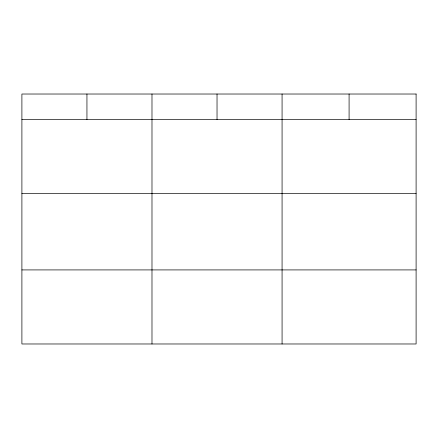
<?xml version="1.0" encoding="UTF-8"?>
<svg xmlns="http://www.w3.org/2000/svg" width="438" height="438" viewBox="0 0 438 438"><rect width="100%" height="100%" fill="white"/><g stroke="black" fill="none" stroke-linecap="round" stroke-linejoin="round"><path stroke-width="0.66" d="M21.9 119.552L416.1 119.552M21.9 193.612L416.1 193.612M21.9 269.918L416.1 269.918M349.086 94.022L349.086 119.552M282.072 94.022L282.072 343.978M217.029 94.022L217.029 119.552M151.986 94.022L151.986 343.978M86.943 94.022L86.943 119.552M416.1 94.022L21.9 94.022L21.9 343.978L416.1 343.978L416.1 94.022"/></g></svg>
